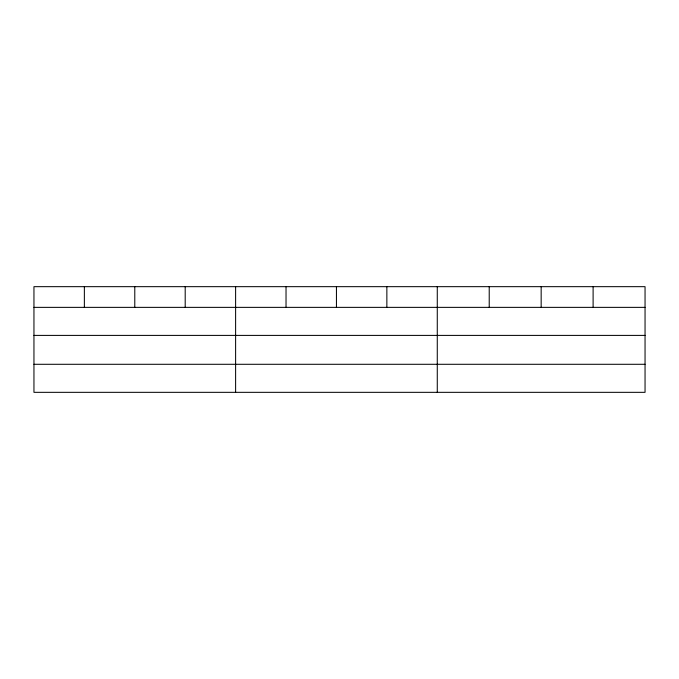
<?xml version="1.0" encoding="UTF-8"?>
<svg xmlns="http://www.w3.org/2000/svg" width="679" height="679" viewBox="0 0 679 679"><rect width="100%" height="100%" fill="white"/><g stroke="black" fill="none" stroke-linecap="round" stroke-linejoin="round"><path stroke-width="1.02" d="M645.05 335.401L645.05 286.665L33.95 286.665L33.95 392.335L645.05 392.335L645.05 335.401L33.95 335.401M33.95 307.366L645.05 307.366M33.95 364.292L645.05 364.292M593.106 286.665L593.106 307.366M541.163 286.665L541.163 307.366M489.219 286.665L489.219 307.366M437.276 286.665L437.276 392.335M386.86 286.665L386.86 307.366M336.445 286.665L336.445 307.366M286.029 286.665L286.029 307.366M235.613 286.665L235.613 392.335M185.197 286.665L185.197 307.366M134.782 286.665L134.782 307.366M84.366 286.665L84.366 307.366"/></g></svg>
